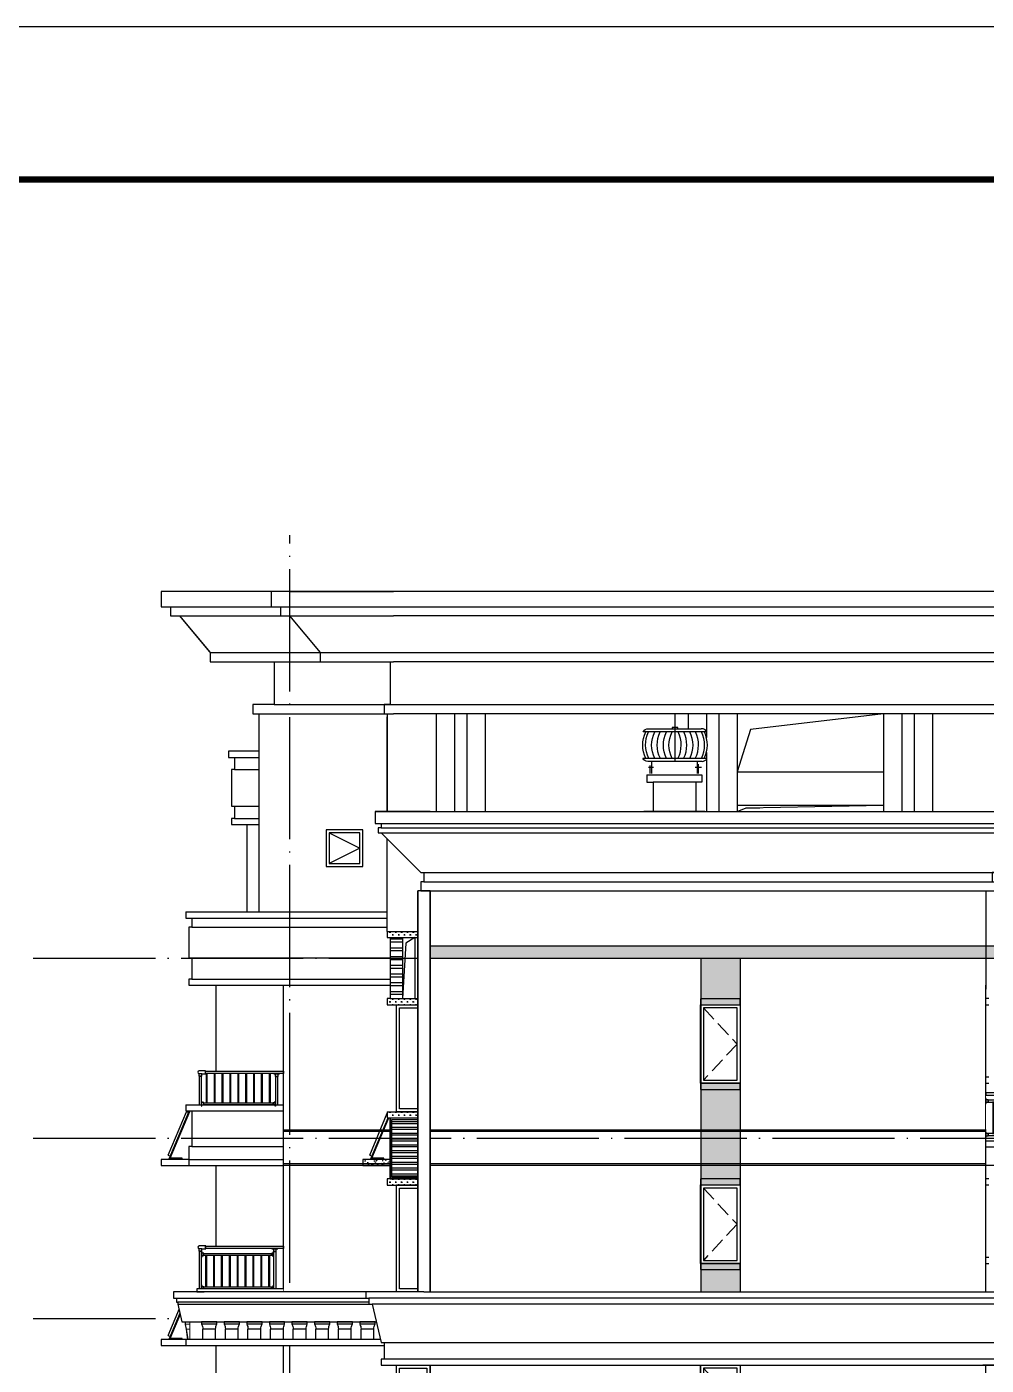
# Model space of a CAD drawing. Extents: x -12446 to 284554, y -295110 to 165007.
# Drawn here: x 185993 to 201699, y -211919 to -190010 of the extents above; entities that cross this region are included whole.
import ezdxf

# ---------------------------------------------------------------- set-up
doc = ezdxf.new("R2010")
doc.units = 0
doc.header["$LTSCALE"] = 1000
doc.linetypes.add('AX-14-E$0$AX-85-M02$0$DASH', pattern=[0.35, 0.25, -0.1])
doc.linetypes.add('AX-14-E$0$DOTE', pattern=[2.42, 2, -0.2, 0.02, -0.2])
doc.layers.get('0').update_dxf_attribs({"linetype": 'CONTINUOUS'})
for name, color, linetype in [('A-Anno-Note', 241, 'CONTINUOUS'), ('AX-14-comp-tc$0$A-Detl-Patt', 8, 'CONTINUOUS'), ('AX-14-comp-tc$0$AX-T-LMCZ-Z$0$AX-13-E01-E03$0$A-Detl-Patt', 8, 'CONTINUOUS'), ('AX-14-comp-tc$0$灰褐色真石漆', 15, 'CONTINUOUS'), ('AX-14-E$0$A-Anno-Note', 241, 'CONTINUOUS'), ('AX-14-E$0$A-Detl-Fine', 152, 'CONTINUOUS'), ('AX-14-E$0$A-Detl-Medm', 40, 'CONTINUOUS'), ('AX-14-E$0$A-Detl-Patt', 8, 'CONTINUOUS'), ('AX-14-E$0$A-Detl-Thin', 131, 'CONTINUOUS'), ('AX-14-E$0$A-elev-FIXT', 9, 'CONTINUOUS'), ('AX-14-E$0$A-elev-HRAL', 61, 'CONTINUOUS'), ('AX-14-E$0$AX-31-B01$0$A-Grid-Iden', 11, 'CONTINUOUS'), ('AX-14-E$0$Ax-T-D(ZZ)$0$A-Detl-Thin', 131, 'CONTINUOUS'), ('AX-14-E$0$Ax-T-D(ZZ)$0$AX-T-TY$0$AX-D-TY$0$Ax-00-D（2015.09.30yiqian)$0$Ax-00-D01-D04$0$A-Detl-Thin', 131, 'CONTINUOUS'), ('AX-14-E$0$Ax-T-D(ZZ)$0$AX-T-TY$0$AX-D-TY$0$Ax-00-D（2015.09.30yiqian)$0$Ax-00-D01-D04$0$A-Wall', 2, 'CONTINUOUS'), ('AX-14-E$0$Ax-T-D(ZZ)$0$AX-T-TY$0$AX-D-TY$0$Ax-00-D（2015.09.30yiqian)$0$Ax-00-D01-D04$0$A-Wall-Patt', 13, 'CONTINUOUS'), ('AX-14-E$0$Ax-T-D(ZZ)$0$Ax-Z-Detl-T17$0$A-Wall-paint', 253, 'CONTINUOUS'), ('AX-14-E$0$栏杆型材', 82, 'CONTINUOUS'), ('AX-14-E$0$灰褐色真石漆', 15, 'CONTINUOUS'), ('AX-14-E$0$阳台栏杆扶手', 82, 'CONTINUOUS'), ('AX-31-B01$0$A-Grid-Iden', 11, 'CONTINUOUS')]:
    doc.layers.add(name, color=color, linetype=linetype)
doc.layers.add('AX-14-E$0$A-Grid', color=222, linetype='AX-14-E$0$DOTE', plot=False)
doc.layers.add('AX-14-E$0$GASK', color=7, linetype='CONTINUOUS', lineweight=9)

# ---------------------------------------------------------------- blocks, each defined once
blk = doc.blocks.new('*U192')
at = {"color": 4}
blk.add_lwpolyline([(-1041, -10), (10, -10), (10, 584), (-1041, 584)], close=True, dxfattribs=at)
at = {"color": 4, "const_width": 1}
blk.add_lwpolyline([(-1016, 0), (0, 0), (0, 574), (-1016, 574)], close=True, dxfattribs=at)
blk = doc.blocks.new('AX-14-E$0$Ax-T-D(ZZ)$0$A$C1EE92429')
at = {"layer": 'AX-14-E$0$Ax-T-D(ZZ)$0$Ax-Z-Detl-T17$0$A-Wall-paint'}
for p, q in [((0, 58, 0), (300, 772, 0)), ((19, 0, 0), (346, 778, 0)), ((336, 756, 0), (300, 772, 0)), ((346, 778, 0), (355, 774, 0)), ((0, 58, 0), (37, 42, 0)), ((230, 0, 0), (230, 10, 0)), ((19, 0, 0), (230, 0, 0))]:
    blk.add_line(p, q, dxfattribs=at)
at = {"layer": 'AX-14-E$0$Ax-T-D(ZZ)$0$Ax-Z-Detl-T17$0$A-Wall-paint', "elevation": 0}
blk.add_lwpolyline([(230, 10), (34, 10), (355, 774)], dxfattribs=at)
blk = doc.blocks.new('AX-14-E$0$4080转角立图')
at = {"layer": 'AX-14-E$0$A-elev-FIXT', "linetype": 'Continuous'}
blk.add_line((26, 42), (-24, 42), dxfattribs=at)
blk.add_lwpolyline([(-25, 43, -0.327139), (-24, 42), (-24, 0), (24, 0), (24, 41, -0.409111), (26, 42), (85, 42, 0.414214), (87, 44), (87, 87, 0.414214), (85, 88), (-19, 88, 0.865157)], format="xyb", close=True, dxfattribs=at)
blk = doc.blocks.new('AX-14-E$0$32固定座立面')
at = {"layer": 'AX-14-E$0$栏杆型材', "color": 6, "linetype": 'Continuous'}
blk.add_line((-7, -22), (-7, 22), dxfattribs=at)
blk.add_lwpolyline([(-7, -22, 0.41166), (-10, -19), (-36, -19, -0.41166), (-37, -18), (-37, 18, -0.41166), (-36, 19), (-10, 19, 0.41166), (-7, 22), (-7, 39, -0.41166), (-5, 41), (0, 41), (0, -41), (-5, -41, -0.41166), (-7, -39)], format="xyb", close=True, dxfattribs=at)
blk = doc.blocks.new('AX-14-E$0$A$C39DB7BCD')
at = {"layer": 'AX-14-E$0$A-Detl-Thin'}
blk.add_line((122, 25), (672, 25), dxfattribs=at)
blk.add_wipeout([(672, 725), (22, 725), (22, 25), (672, 25)]).dxf.layer = 'AX-14-E$0$A-Detl-Thin'
at = {"layer": 'AX-14-E$0$A-elev-HRAL', "ltscale": 10}
for points in [[(149, 573, 0.414214), (148, 573), (148, 571, 0.414214), (149, 570), (174, 570, 0.414214), (174, 571), (174, 573, 0.414214), (174, 573)], [(278, 573, 0.414214), (277, 573), (277, 571, 0.414214), (278, 570), (303, 570, 0.414214), (303, 571), (303, 573, 0.414214), (303, 573)], [(407, 573, 0.414214), (406, 573), (406, 571, 0.414214), (407, 570), (432, 570, 0.414214), (432, 571), (432, 573, 0.414214), (432, 573)], [(536, 573, 0.414214), (535, 573), (535, 571, 0.414214), (536, 570), (561, 570, 0.414214), (561, 571), (561, 573, 0.414214), (561, 573)], [(149, 57, -0.414214), (148, 58), (148, 60, -0.414214), (149, 60), (174, 60, -0.414214), (174, 60), (174, 58, -0.414214), (174, 57)], [(278, 57, -0.414214), (277, 58), (277, 60, -0.414214), (278, 60), (303, 60, -0.414214), (303, 60), (303, 58, -0.414214), (303, 57)], [(407, 57, -0.414214), (406, 58), (406, 60, -0.414214), (407, 60), (432, 60, -0.414214), (432, 60), (432, 58, -0.414214), (432, 57)], [(536, 57, -0.414214), (535, 58), (535, 60, -0.414214), (536, 60), (561, 60, -0.414214), (561, 60), (561, 58, -0.414214), (561, 57)]]:
    blk.add_lwpolyline(points, format="xyb", close=True, dxfattribs=at)
for points in [[(171, 60), (152, 60), (152, 570), (171, 570)], [(300, 60), (281, 60), (281, 570), (300, 570)], [(429, 60), (410, 60), (410, 570), (429, 570)], [(558, 60), (539, 60), (539, 570), (558, 570)]]:
    blk.add_lwpolyline(points, close=True, dxfattribs=at)
at = {"layer": 'AX-14-E$0$栏杆型材'}
for points in [[(22, 640), (62, 640), (62, 25), (22, 25)], [(99, 605), (635, 605), (635, 573), (99, 573)], [(99, 57), (635, 57), (635, 25), (99, 25)]]:
    blk.add_lwpolyline(points, close=True, dxfattribs=at)
at = {"layer": 'AX-14-E$0$阳台栏杆扶手'}
blk.add_lwpolyline([(672, 685), (128, 685), (128, 725), (672, 725)], close=True, dxfattribs=at)
at = {"layer": 'AX-14-E$0$A-elev-HRAL'}
for name, p in [('AX-14-E$0$4080转角立图', (42, 640)), ('AX-14-E$0$32固定座立面', (672, 589)), ('AX-14-E$0$32固定座立面', (672, 41))]:
    blk.add_blockref(name, p, dxfattribs=at)
at = {"layer": 'AX-14-E$0$A-elev-HRAL', "xscale": -1}
for p in [(62, 589), (62, 41)]:
    blk.add_blockref('AX-14-E$0$32固定座立面', p, dxfattribs=at)
blk = doc.blocks.new('AX-14-E$0$40固定座立图')
at = {"layer": 'AX-14-E$0$A-elev-HRAL', "color": 6, "linetype": 'Continuous'}
blk.add_line((-26, -7), (26, -7), dxfattribs=at)
blk.add_lwpolyline([(48, -5), (48, 0), (-48, 0), (-48, -5, 0.41166), (-46, -7), (-26, -7, -0.41166), (-23, -10), (-23, -46, 0.41166), (-22, -47), (22, -47, 0.41166), (23, -46), (23, -10, -0.41166), (26, -7), (46, -7, 0.41166)], format="xyb", close=True, dxfattribs=at)
blk = doc.blocks.new('AX-14-E$0$FBSUIEFHEWFFSF5348646')
at = {"layer": 'AX-14-E$0$A-Detl-Thin'}
h = blk.add_hatch(dxfattribs=at)
h.set_pattern_fill('ANSI32', color=8, scale=20, angle=135)
h.set_pattern_definition([(180, (-120718.29, 170277.61), (-7e-15, -95.25), []), (180, (-120750.04, 170309.36), (-7e-15, -95.25), [])])
h.paths.add_polyline_path([(163032, 359437), (163632, 359437), (163632, 358487), (163032, 358487)])
at = {"layer": 'AX-14-E$0$A-Detl-Fine'}
for points in [[(163157, 361262), (163607, 361262), (163607, 359612), (163157, 359612)], [(168682, 361262), (168132, 361262), (168132, 360077), (168682, 360077)]]:
    blk.add_lwpolyline(points, close=True, dxfattribs=at)
at = {"layer": 'AX-14-E$0$A-Detl-Patt', "linetype": 'AX-14-E$0$AX-85-M02$0$DASH'}
blk.add_lwpolyline([(168132, 361262), (168682, 360670), (168132, 360077)], dxfattribs=at)
at = {"layer": 'AX-14-E$0$A-Detl-Thin'}
for p, q in [((160157, 360227, 0), (160157, 361632)), ((161257, 358682), (161257, 361632)), ((172757, 358682), (172757, 361632)), ((163657, 358362), (163657, 361312)), ((168732, 361312), (168732, 361412)), ((172807, 361413), (172757, 361413)), ((172757, 361313), (172807, 361313)), ((168082, 360027), (168732, 360027)), ((172807, 360127), (172757, 360127)), ((172757, 360027), (172807, 360027)), ((159657, 359677), (161257, 359677)), ((159757, 359577), (161257, 359577)), ((162957, 359562), (163657, 359562)), ((163107, 359562), (163657, 359562)), ((163007, 359462), (163657, 359462)), ((173507, 359172), (172757, 359172)), ((159757, 358992), (161257, 358992)), ((173457, 359082), (172757, 359082)), ((173407, 358982), (172757, 358982)), ((159257, 358682), (161257, 358682)), ((159707, 358782), (161257, 358782)), ((159707, 358782), (159707, 358682)), ((162557, 358682), (163007, 358682)), ((163007, 358782), (163007, 358682)), ((173407, 358682), (172757, 358682)), ((163007, 358462), (163657, 358462)), ((162957, 358362), (163657, 358362))]:
    blk.add_line(p, q, dxfattribs=at)
for points in [[(163107, 361312), (163657, 361312), (163657, 359562), (163107, 359562)], [(168732, 361412), (168082, 361412), (168082, 361312), (168732, 361312)], [(168082, 361312), (168732, 361312), (168732, 360027), (168082, 360027)], [(168732, 360027), (168082, 360027), (168082, 359927), (168732, 359927)], [(163007, 359462), (163657, 359462), (163657, 358462), (163007, 358462)]]:
    blk.add_lwpolyline(points, close=True, dxfattribs=at)
for points in [[(159657, 359677), (159657, 359577), (159757, 359577), (159757, 358992), (159707, 358992), (159707, 358782), (159257, 358782), (159257, 358682)], [(162957, 359562), (162957, 359462), (163007, 359462), (163007, 358462), (162957, 358462), (162957, 358362)], [(163007, 358992), (163007, 358992), (163007, 358782), (162557, 358782), (162557, 358682)]]:
    blk.add_lwpolyline(points, dxfattribs=at)
at = {"layer": 'AX-14-E$0$A-Detl-Thin', "color": 8}
blk.add_lwpolyline([(163032, 359437), (163632, 359437), (163632, 358487), (163032, 358487)], close=True, dxfattribs=at)
at = {"layer": 'AX-14-E$0$A-elev-HRAL', "ltscale": 10, "elevation": 0}
for points in [[(160014, 360187, -0.414214), (160015, 360187), (160015, 360185, -0.414214), (160014, 360184), (159989, 360184, -0.414214), (159989, 360185), (159989, 360187, -0.414214), (159989, 360187)], [(160143, 360187, -0.414214), (160144, 360187), (160144, 360185, -0.414214), (160143, 360184), (160118, 360184, -0.414214), (160118, 360185), (160118, 360187, -0.414214), (160118, 360187)], [(160272, 360187, -0.414214), (160273, 360187), (160273, 360185, -0.414214), (160272, 360184), (160247, 360184, -0.414214), (160247, 360185), (160247, 360187, -0.414214), (160247, 360187)], [(160401, 360187, -0.414214), (160402, 360187), (160402, 360185, -0.414214), (160401, 360184), (160376, 360184, -0.414214), (160376, 360185), (160376, 360187, -0.414214), (160376, 360187)], [(160530, 360187, -0.414214), (160531, 360187), (160531, 360185, -0.414214), (160530, 360184), (160505, 360184, -0.414214), (160505, 360185), (160505, 360187, -0.414214), (160505, 360187)], [(160659, 360187, -0.414214), (160660, 360187), (160660, 360185, -0.414214), (160659, 360184), (160634, 360184, -0.414214), (160634, 360185), (160634, 360187, -0.414214), (160634, 360187)], [(160788, 360187, -0.414214), (160789, 360187), (160789, 360185, -0.414214), (160788, 360184), (160763, 360184, -0.414214), (160763, 360185), (160763, 360187, -0.414214), (160763, 360187)], [(160917, 360187, -0.414214), (160918, 360187), (160918, 360185, -0.414214), (160917, 360184), (160892, 360184, -0.414214), (160892, 360185), (160892, 360187, -0.414214), (160892, 360187)], [(161046, 360187, -0.414214), (161047, 360187), (161047, 360185, -0.414214), (161046, 360184), (161021, 360184, -0.414214), (161021, 360185), (161021, 360187, -0.414214), (161021, 360187)], [(160014, 359709, 0.414214), (160015, 359710), (160015, 359712, 0.414214), (160014, 359712), (159989, 359712, 0.414214), (159989, 359712), (159989, 359710, 0.414214), (159989, 359709)], [(160143, 359709, 0.414214), (160144, 359710), (160144, 359712, 0.414214), (160143, 359712), (160118, 359712, 0.414214), (160118, 359712), (160118, 359710, 0.414214), (160118, 359709)], [(160272, 359709, 0.414214), (160273, 359710), (160273, 359712, 0.414214), (160272, 359712), (160247, 359712, 0.414214), (160247, 359712), (160247, 359710, 0.414214), (160247, 359709)], [(160401, 359709, 0.414214), (160402, 359710), (160402, 359712, 0.414214), (160401, 359712), (160376, 359712, 0.414214), (160376, 359712), (160376, 359710, 0.414214), (160376, 359709)], [(160530, 359709, 0.414214), (160531, 359710), (160531, 359712, 0.414214), (160530, 359712), (160505, 359712, 0.414214), (160505, 359712), (160505, 359710, 0.414214), (160505, 359709)], [(160659, 359709, 0.414214), (160660, 359710), (160660, 359712, 0.414214), (160659, 359712), (160634, 359712, 0.414214), (160634, 359712), (160634, 359710, 0.414214), (160634, 359709)], [(160788, 359709, 0.414214), (160789, 359710), (160789, 359712, 0.414214), (160788, 359712), (160763, 359712, 0.414214), (160763, 359712), (160763, 359710, 0.414214), (160763, 359709)], [(160917, 359709, 0.414214), (160918, 359710), (160918, 359712, 0.414214), (160917, 359712), (160892, 359712, 0.414214), (160892, 359712), (160892, 359710, 0.414214), (160892, 359709)], [(161046, 359709, 0.414214), (161047, 359710), (161047, 359712, 0.414214), (161046, 359712), (161021, 359712, 0.414214), (161021, 359712), (161021, 359710, 0.414214), (161021, 359709)]]:
    blk.add_lwpolyline(points, format="xyb", close=True, dxfattribs=at)
for points in [[(159992, 359712), (160011, 359712), (160011, 360184), (159992, 360184)], [(160121, 359712), (160140, 359712), (160140, 360184), (160121, 360184)], [(160250, 359712), (160269, 359712), (160269, 360184), (160250, 360184)], [(160379, 359712), (160398, 359712), (160398, 360184), (160379, 360184)], [(160508, 359712), (160527, 359712), (160527, 360184), (160508, 360184)], [(160637, 359712), (160656, 359712), (160656, 360184), (160637, 360184)], [(160766, 359712), (160785, 359712), (160785, 360184), (160766, 360184)], [(160895, 359712), (160914, 359712), (160914, 360184), (160895, 360184)], [(161024, 359712), (161043, 359712), (161043, 360184), (161024, 360184)]]:
    blk.add_lwpolyline(points, close=True, dxfattribs=at)
at = {"layer": 'AX-14-E$0$Ax-T-D(ZZ)$0$Ax-Z-Detl-T17$0$A-Wall-paint'}
for p, q in [((162669, 358849), (162957, 359536)), ((162687, 358791), (162970, 359462)), ((162669, 358849), (162706, 358833)), ((162687, 358791), (162898, 358791)), ((162898, 358791), (162898, 358801))]:
    blk.add_line(p, q, dxfattribs=at)
blk.add_lwpolyline([(162898, 358801), (162703, 358801), (162981, 359462)], dxfattribs=at)
at = {"layer": 'AX-14-E$0$栏杆型材', "elevation": 0}
for points in [[(159877, 359677), (159917, 359677), (159917, 360142), (159877, 360142)], [(161167, 360140), (161127, 360140), (161127, 359677), (161167, 359677)]]:
    blk.add_lwpolyline(points, close=True, dxfattribs=at)
at = {"layer": 'AX-14-E$0$栏杆型材'}
blk.add_lwpolyline([(159954, 359709), (161090, 359709), (161090, 359677), (159954, 359677)], close=True, dxfattribs=at)
at = {"layer": 'AX-14-E$0$阳台栏杆扶手', "elevation": 0}
blk.add_lwpolyline([(159983, 360227), (161257, 360227), (161257, 360187), (159983, 360187)], close=True, dxfattribs=at)
at = {"layer": 'AX-14-E$0$A-elev-HRAL'}
for name, p in [('AX-14-E$0$4080转角立图', (159897, 360142, 0)), ('AX-14-E$0$40固定座立图', (161147, 360187, 0)), ('AX-14-E$0$32固定座立面', (161127, 359693, 0))]:
    blk.add_blockref(name, p, dxfattribs=at)
at = {"layer": 'AX-14-E$0$A-elev-HRAL', "xscale": -1}
blk.add_blockref('AX-14-E$0$32固定座立面', (159917, 359693, 0), dxfattribs=at)
at = {"layer": 'AX-14-E$0$Ax-T-D(ZZ)$0$A-Detl-Thin'}
blk.add_blockref('AX-14-E$0$Ax-T-D(ZZ)$0$A$C1EE92429', (159369, 358791, 0), dxfattribs=at)
at = {"layer": 'AX-14-E$0$A-Detl-Thin', "xscale": -1}
blk.add_blockref('AX-14-E$0$A$C39DB7BCD', (173428, 359147), dxfattribs=at)
blk = doc.blocks.new('AX-14-E$0$AGSAJHKJGSG15614561216')
at = {"layer": 'AX-14-E$0$A-Detl-Fine'}
blk.add_lwpolyline([(160807, 369216), (160307, 369216), (160307, 368716), (160807, 368716)], close=True, dxfattribs=at)
at = {"layer": 'AX-14-E$0$A-Detl-Patt'}
blk.add_lwpolyline([(160307, 369216), (160807, 368966), (160307, 368716)], dxfattribs=at)
at = {"layer": 'AX-14-E$0$A-Detl-Thin'}
for p, q in [((159657, 373166), (161357, 373166)), ((178007, 373166), (161357, 373166)), ((157707, 372916), (161357, 372916)), ((161357, 372916), (177857, 372916)), ((157857, 372766), (161357, 372766)), ((177707, 372766), (161357, 372766)), ((158357, 372166), (161357, 372166)), ((161357, 372166), (177207, 372166)), ((158357, 372016), (161357, 372016)), ((176157, 372016), (161357, 372016)), ((159157, 371166), (159157, 367920)), ((159407, 371316), (161357, 371316)), ((159407, 371166), (159657, 371166)), ((159657, 371166), (161357, 371166)), ((161257, 371166), (161257, 369566)), ((161357, 371316), (176157, 371316)), ((176157, 371166), (161357, 371166)), ((162057, 371166), (162057, 369566)), ((162357, 371166), (162357, 369566)), ((162557, 371166), (162557, 369566)), ((162857, 371166), (162857, 369566)), ((166182, 371166), (166182, 370920)), ((166482, 371166), (166482, 370881)), ((166682, 371166), (166682, 369566)), ((166982, 371166), (166982, 369566)), ((169382, 371166), (169382, 369566)), ((169682, 371166), (169682, 369566)), ((169882, 371166), (169882, 369566)), ((170182, 371166), (170182, 369566)), ((166482, 370867), (166482, 370774)), ((166482, 370531), (166482, 369566)), ((158757, 370451), (159157, 370451)), ((158757, 370251), (159157, 370251)), ((166982, 370216), (169382, 370216)), ((158757, 369651), (159157, 369651)), ((166982, 369666), (167357, 369666)), ((166982, 369666), (169382, 369666)), ((166982, 369666), (166982, 369566)), ((166982, 369566), (167130, 369622)), ((167130, 369622), (169382, 369666)), ((167130, 369622), (167357, 369626)), ((169382, 369666), (169382, 369566)), ((158757, 369451), (159157, 369451)), ((158707, 369351), (159157, 369351)), ((158707, 369351), (158907, 369351)), ((158957, 369351), (158957, 367920))]:
    blk.add_line(p, q, dxfattribs=at)
for points in [[(159657, 373166), (157557, 373166), (157557, 372916), (157707, 372916), (157707, 372766), (157857, 372766), (158357, 372166), (158357, 372016), (159407, 372016), (159407, 371316), (159057, 371316), (159057, 371166), (159157, 371166)], [(157557, 373166), (157557, 372916), (157707, 372916), (157707, 372766), (157857, 372766), (158340, 372186), (158357, 372166), (158357, 372016), (159407, 372016), (159407, 371316), (159057, 371316), (159057, 371166), (159457, 371166), (159457, 371166)], [(161457, 373166), (159357, 373166), (159357, 372916), (159507, 372916), (159507, 372766), (159657, 372766), (160157, 372166), (160157, 372016), (161307, 372016), (161307, 371316), (161207, 371316), (161207, 371166)], [(169382, 371166), (167204, 370905), (166982, 370216)], [(159157, 370551), (158657, 370551), (158657, 370451), (158757, 370451), (158757, 370251), (158707, 370251), (158707, 369651), (158757, 369651), (158757, 369451), (158707, 369451), (158707, 369351)]]:
    blk.add_lwpolyline(points, dxfattribs=at)
blk.add_lwpolyline([(160857, 369266), (160257, 369266), (160257, 368666), (160857, 368666)], close=True, dxfattribs=at)
blk = doc.blocks.new('AX-14-E$0$WYREHAERAT3TGEW')
blk.add_wipeout([(280555, 162785), (281975, 162785), (281975, 162735), (283675, 162735), (283675, 162635), (283725, 162635), (283725, 161855), (280375, 161855), (280375, 161955), (280408, 161955), (280385, 162123), (280364, 162204), (280364, 162244), (280314, 162244), (280245, 162535), (280245, 162565), (280225, 162565), (280225, 162635), (280175, 162635), (280175, 162735), (280555, 162735)]).dxf.layer = 'AX-14-E$0$A-Detl-Medm'
at = {"color": 8}
for p, q in [((280885, 162205), (280635, 162205)), ((281255, 162205), (281005, 162205)), ((281625, 162205), (281375, 162205)), ((281995, 162205), (281745, 162205)), ((282365, 162205), (282115, 162205)), ((282735, 162205), (282485, 162205)), ((283105, 162205), (282855, 162205)), ((283475, 162205), (283225, 162205)), ((280655, 161955), (280655, 162125)), ((280865, 162125), (280655, 162125)), ((280865, 161955), (280655, 161955)), ((280865, 161955), (280865, 162125)), ((281025, 161955), (281025, 162125)), ((281235, 162125), (281025, 162125)), ((281235, 161955), (281025, 161955)), ((281235, 161955), (281235, 162125)), ((281395, 161955), (281395, 162125)), ((281605, 162125), (281395, 162125)), ((281605, 161955), (281395, 161955)), ((281605, 161955), (281605, 162125)), ((281765, 161955), (281765, 162125)), ((281975, 162125), (281765, 162125)), ((281975, 161955), (281765, 161955)), ((281975, 161955), (281975, 162125)), ((282135, 161955), (282135, 162125)), ((282345, 162125), (282135, 162125)), ((282345, 161955), (282135, 161955)), ((282345, 161955), (282345, 162125)), ((282505, 161955), (282505, 162125)), ((282715, 162125), (282505, 162125)), ((282715, 161955), (282505, 161955)), ((282715, 161955), (282715, 162125)), ((282875, 161955), (282875, 162125)), ((283085, 162125), (282875, 162125)), ((283085, 161955), (282875, 161955)), ((283085, 161955), (283085, 162125)), ((283245, 161955), (283245, 162125)), ((283455, 162125), (283245, 162125)), ((283455, 161955), (283245, 161955)), ((283455, 161955), (283455, 162125))]:
    blk.add_line(p, q, dxfattribs=at)
for points in [[(280865, 162125, -0.123106), (280885, 162205), (280885, 162245), (280635, 162245), (280635, 162205, -0.123106), (280655, 162125)], [(281235, 162125, -0.123106), (281255, 162205), (281255, 162245), (281005, 162245), (281005, 162205, -0.123106), (281025, 162125)], [(281605, 162125, -0.123106), (281625, 162205), (281625, 162245), (281375, 162245), (281375, 162205, -0.123106), (281395, 162125)], [(281975, 162125, -0.123106), (281995, 162205), (281995, 162245), (281745, 162245), (281745, 162205, -0.123106), (281765, 162125)], [(282345, 162125, -0.123106), (282365, 162205), (282365, 162245), (282115, 162245), (282115, 162205, -0.123106), (282135, 162125)], [(282715, 162125, -0.123106), (282735, 162205), (282735, 162245), (282485, 162245), (282485, 162205, -0.123106), (282505, 162125)], [(283085, 162125, -0.123106), (283105, 162205), (283105, 162245), (282855, 162245), (282855, 162205, -0.123106), (282875, 162125)], [(283455, 162125, -0.123106), (283475, 162205), (283475, 162245), (283225, 162245), (283225, 162205, -0.123106), (283245, 162125)]]:
    blk.add_lwpolyline(points, format="xyb", dxfattribs=at)
at = {"layer": 'AX-14-E$0$A-Detl-Medm'}
for p, q in [((280225, 162635), (283675, 162635)), ((281975, 162785), (280555, 162785)), ((283675, 162735), (280555, 162735)), ((283725, 162565), (280245, 162565)), ((280245, 162535), (283725, 162535)), ((280365, 162245), (283725, 162245)), ((283725, 161955), (280405, 161955)), ((280375, 161855), (282425, 161855))]:
    blk.add_line(p, q, dxfattribs=at)
blk.add_lwpolyline([(281975, 162785), (280555, 162785), (280555, 162735), (280175, 162735), (280175, 162635), (280225, 162635), (280225, 162565), (280245, 162565), (280245, 162535), (280314, 162244), (280364, 162244), (280364, 162204), (280385, 162123), (280408, 161955), (280375, 161955), (280375, 161855), (283725, 161855)], dxfattribs=at)
at = {"layer": 'AX-14-E$0$A-Detl-Thin'}
blk.add_line((280555, 162735), (280675, 162735), dxfattribs=at)
at = {"layer": 'AX-14-E$0$GASK', "color": 8}
for p, q in [((280365, 162205), (280445, 162205)), ((280385, 162125), (280445, 162125))]:
    blk.add_line(p, q, dxfattribs=at)
blk.add_lwpolyline([(280405, 161955), (280445, 161955), (280445, 162245), (280365, 162245), (280365, 162205, -0.123106), (280385, 162125), (280405, 161955)], format="xyb", close=True, dxfattribs=at)
blk = doc.blocks.new('AX-14-E$0$A$C4491311A')
blk.add_wipeout([(0, 1200), (0, 1100), (50, 1100), (50, 1000), (100, 1000), (250, 370), (300, 370), (300, 100), (250, 100), (250, 0), (13600, 0), (13600, 100), (13550, 100), (13550, 165), (14750, 165), (14750, 265), (14700, 265), (14700, 535), (14750, 535), (14900, 1000), (14950, 1000), (14950, 1100), (15000, 1100), (15000, 1200)]).dxf.layer = 'AX-14-E$0$A-Detl-Medm'
at = {"layer": 'AX-14-E$0$A-Detl-Medm'}
for p, q in [((13800, 1100), (50, 1100)), ((950, 1200), (13850, 1200)), ((14650, 1200), (13850, 1200)), ((14950, 1100), (13850, 1100)), ((13800, 1000), (100, 1000)), ((14900, 1000), (13800, 1000)), ((14700, 535), (13639, 535)), ((300, 370), (13550, 370)), ((14700, 265), (13550, 265)), ((13550, 100), (300, 100)), ((14750, 165), (13550, 165)), ((1050, 0), (13600, 0))]:
    blk.add_line(p, q, dxfattribs=at)
for points in [[(950, 1200), (0, 1200), (0, 1100), (50, 1100), (50, 1000), (100, 1000), (250, 370), (300, 370), (300, 100), (250, 100), (250, 0), (1050, 0)], [(10200, 1200), (11150, 1200), (11150, 1100), (11100, 1100), (11100, 1000), (11050, 1000), (10900, 370), (10850, 370), (10850, 100), (10900, 100), (10900, 0), (10100, 0)], [(12900, 1200), (13850, 1200), (13850, 1100), (13800, 1100), (13800, 1000), (13750, 1000), (13600, 370), (13550, 370), (13550, 100), (13600, 100), (13600, 0), (12800, 0)], [(14650, 1200), (15000, 1200), (15000, 1100), (14950, 1100), (14950, 1000), (14900, 1000), (14750, 535), (14700, 535), (14700, 265), (14750, 265), (14750, 165)]]:
    blk.add_lwpolyline(points, dxfattribs=at)
blk = doc.blocks.new('AX-14-E$0$2w3ytrehjreqehrehj')
at = {"layer": 'AX-14-E$0$A-Detl-Patt'}
for p, q in [((283725, 200785), (281975, 200785)), ((283725, 200760), (281975, 200760)), ((293475, 200785), (284375, 200785)), ((293475, 200760), (284375, 200760)), ((283725, 200230), (281975, 200230)), ((283725, 200205), (281975, 200205)), ((293475, 200230), (284375, 200230)), ((293475, 200205), (284375, 200205))]:
    blk.add_line(p, q, dxfattribs=at)
blk = doc.blocks.new('*U400')
at = {"color": 4}
blk.add_lwpolyline([(-1041, -10), (10, -10), (10, 584), (-1041, 584)], close=True, dxfattribs=at)
at = {"color": 4, "const_width": 1}
blk.add_lwpolyline([(-1016, 0), (0, 0), (0, 574), (-1016, 574)], close=True, dxfattribs=at)
blk = doc.blocks.new('AX-14-comp-tc')
at = {"layer": 'AX-14-comp-tc$0$AX-T-LMCZ-Z$0$AX-13-E01-E03$0$A-Detl-Patt'}
h = blk.add_hatch(dxfattribs=at)
h.set_pattern_fill('CROSS', color=256, scale=30)
h.set_pattern_definition([(0, (-118016.387, -345131.573), (47.625, 47.625), [23.8125, -71.4375]), (90, (-118004.48, -345143.48), (-47.625, 47.625), [23.8125, -71.4375])])
h.paths.add_polyline_path([(191748, -211242), (192245, -211242), (192245, -211342), (191748, -211342)])
h.paths.add_polyline_path([(191748, -212342), (192245, -212342), (192245, -212442), (191748, -212442)])
h = blk.add_hatch(dxfattribs=at)
h.set_pattern_fill('CROSS', color=256, scale=30)
h.set_pattern_definition([(0, (-118016.387, -348081.573), (47.625, 47.625), [23.8125, -71.4375]), (90, (-118004.48, -348093.48), (-47.625, 47.625), [23.8125, -71.4375])])
h.paths.add_polyline_path([(191748, -214192), (192245, -214192), (192245, -214292), (191748, -214292)])
h.paths.add_polyline_path([(191748, -215292), (192245, -215292), (192245, -215392), (191748, -215392)])
at = {"layer": 'AX-14-comp-tc$0$灰褐色真石漆'}
h = blk.add_hatch(dxfattribs=at)
h.set_pattern_fill('离散材料', color=256, scale=50)
h.set_pattern_definition([(0, (-91714.6, -435782.6), (132, 228), [12, -201, 9, -87, 18, -213]), (10, (-91771.6, -435659.6), (80.67614, 285.34428), [21, -51, 27, -159, 15, -198]), (20, (-91801.59, -435755.6), (133.470954, 220.97625), [24, -165, 21, -123, 15, -96]), (30, (-91714.6, -435773.6), (-21.96926, 254.05187), [15, -99, 12, -147, 9, -195]), (40, (-91798.59, -435707.6), (33.83592, 216.370355), [12, -132, 9, -84, 24, -153]), (50, (-91753.6, -435815.6), (-80.24786, 235.7335), [6, -111, 15, -183, 18, -93]), (60, (-91744.6, -435794.6), (-99.47303, 223.70766), [15, -123, 6, -144, 12, -111]), (70, (-91777.59, -435830.6), (-109.89227, 215.58685), [9, -57, 18, -96, 12, -132]), (80, (-91762.6, -435653.6), (-208.56534, 164.71945), [21, -132, 9, -156, 18, -147]), (90, (-91744.6, -435782.6), (-264, 111), [18, -93, 12, -183, 6, -186]), (100, (-91792.6, -435689.6), (-247.97146, 145.14529), [21, -117, 18, -96, 21, -219]), (110, (-91813.6, -435860.6), (-240.44034, 81.69114), [24, -78, 12, -159, 18, -174]), (120, (-91894.6, -435824.6), (-286.64994, 28.49227), [15, -201, 18, -93, 21, -123]), (130, (-91828.59, -435890.6), (-279.10777, 71.26608), [9, -66, 12, -129, 24, -168]), (140, (-91918.59, -435650.6), (-220.59685, -34.20569), [18, -108, 21, -93, 12, -126]), (150, (-91669.6, -435908.6), (-204.82497, -120.76726), [12, -84, 24, -186, 21, -171]), (160, (-91867.6, -435740.6), (-237.90107, -162.42869), [18, -126, 15, -114, 12, -183]), (170, (-91849.6, -435812.6), (-215.64405, -169.12317), [27, -99, 18, -135, 24, -132])])
h.paths.add_polyline_path([(192445, -211676), (204245, -211676), (204245, -211476), (192445, -211476)])
h = blk.add_hatch(dxfattribs=at)
h.set_pattern_fill('离散材料', color=256, scale=50)
h.set_pattern_definition([(0, (-30009.15, -435710.63), (132, 228), [12, -201, 9, -87, 18, -213]), (10, (-30066.15, -435587.63), (80.67614, 285.34428), [21, -51, 27, -159, 15, -198]), (20, (-30096.15, -435683.63), (133.47095, 220.97625), [24, -165, 21, -123, 15, -96]), (30, (-30009.15, -435701.63), (-21.96926, 254.05187), [15, -99, 12, -147, 9, -195]), (40, (-30093.15, -435635.63), (33.83592, 216.370355), [12, -132, 9, -84, 24, -153]), (50, (-30048.15, -435743.63), (-80.24786, 235.7335), [6, -111, 15, -183, 18, -93]), (60, (-30039.15, -435722.63), (-99.47303, 223.70766), [15, -123, 6, -144, 12, -111]), (70, (-30072.15, -435758.63), (-109.89227, 215.58685), [9, -57, 18, -96, 12, -132]), (80, (-30057.15, -435581.63), (-208.56534, 164.71945), [21, -132, 9, -156, 18, -147]), (90, (-30039.15, -435710.63), (-264, 111), [18, -93, 12, -183, 6, -186]), (100, (-30087.15, -435617.63), (-247.97146, 145.14529), [21, -117, 18, -96, 21, -219]), (110, (-30108.15, -435788.63), (-240.44034, 81.69114), [24, -78, 12, -159, 18, -174]), (120, (-30189.15, -435752.63), (-286.64994, 28.49227), [15, -201, 18, -93, 21, -123]), (130, (-30123.15, -435818.63), (-279.10777, 71.26608), [9, -66, 12, -129, 24, -168]), (140, (-30213.15, -435578.63), (-220.59685, -34.20569), [18, -108, 21, -93, 12, -126]), (150, (-29964.15, -435836.63), (-204.82497, -120.76726), [12, -84, 24, -186, 21, -171]), (160, (-30162.15, -435668.63), (-237.90107, -162.42869), [18, -126, 15, -114, 12, -183]), (170, (-30144.15, -435740.63), (-215.64405, -169.12317), [27, -99, 18, -135, 24, -132])])
h.paths.add_polyline_path([(196873, -211677), (197523, -211677), (197523, -212342), (196873, -212342)])
h.paths.add_polyline_path([(196873, -213817), (197523, -213817), (197523, -215302), (196873, -215302)])
h.paths.add_polyline_path([(196873, -216677), (197523, -216677), (197523, -216767), (196873, -216767)])
h.paths.add_polyline_path([(196873, -215302), (197523, -215302), (197523, -215392), (196873, -215392)])
h.paths.add_polyline_path([(196873, -213727), (197523, -213727), (197523, -213817), (196873, -213817)])
h.paths.add_polyline_path([(196873, -212342), (197523, -212342), (197523, -212442), (196873, -212442)])
h.paths.add_polyline_path([(196873, -217142), (197523, -217142), (197523, -216767), (196873, -216767)])
h = blk.add_hatch(dxfattribs=at)
h.set_pattern_fill('离散材料', color=256, scale=50)
h.set_pattern_definition([(0, (-117800.39, -347937.57), (132, 228), [12, -201, 9, -87, 18, -213]), (10, (-117857.4, -347814.57), (80.67614, 285.34428), [21, -51, 27, -159, 15, -198]), (20, (-117887.39, -347910.57), (133.47095, 220.97625), [24, -165, 21, -123, 15, -96]), (30, (-117800.39, -347928.57), (-21.96926, 254.05187), [15, -99, 12, -147, 9, -195]), (40, (-117884.39, -347862.57), (33.83592, 216.370355), [12, -132, 9, -84, 24, -153]), (50, (-117839.39, -347970.57), (-80.24786, 235.7335), [6, -111, 15, -183, 18, -93]), (60, (-117830.39, -347949.57), (-99.47303, 223.70766), [15, -123, 6, -144, 12, -111]), (70, (-117863.39, -347985.57), (-109.89227, 215.58685), [9, -57, 18, -96, 12, -132]), (80, (-117848.39, -347808.57), (-208.56534, 164.71945), [21, -132, 9, -156, 18, -147]), (90, (-117830.4, -347937.57), (-264, 111), [18, -93, 12, -183, 6, -186]), (100, (-117878.39, -347844.57), (-247.97146, 145.14529), [21, -117, 18, -96, 21, -219]), (110, (-117899.39, -348015.57), (-240.44034, 81.69114), [24, -78, 12, -159, 18, -174]), (120, (-117980.39, -347979.57), (-286.64994, 28.49227), [15, -201, 18, -93, 21, -123]), (130, (-117914.39, -348045.57), (-279.10777, 71.26608), [9, -66, 12, -129, 24, -168]), (140, (-118004.39, -347805.57), (-220.59685, -34.20569), [18, -108, 21, -93, 12, -126]), (150, (-117755.39, -348063.57), (-204.82497, -120.76726), [12, -84, 24, -186, 21, -171]), (160, (-117953.39, -347895.57), (-237.90107, -162.42869), [18, -126, 15, -114, 12, -183]), (170, (-117935.39, -347967.57), (-215.64405, -169.12317), [27, -99, 18, -135, 24, -132])])
h.paths.add_polyline_path([(191348, -214972), (191798, -214972), (191798, -215072), (191348, -215072)])
at = {"layer": 'AX-14-comp-tc$0$A-Detl-Patt'}
for p, q in [((192445, -211476), (204245, -211476)), ((192445, -211676), (204245, -211676))]:
    blk.add_line(p, q, dxfattribs=at)
at = {"layer": 'AX-14-comp-tc$0$AX-T-LMCZ-Z$0$AX-13-E01-E03$0$A-Detl-Patt'}
for p, q in [((196873, -211677), (196873, -217142)), ((197523, -217142), (197523, -211677)), ((196867, -218342), (196867, -255492))]:
    blk.add_line(p, q, dxfattribs=at)
blk = doc.blocks.new('AX-14-E$0$wegewgtew')
at = {"layer": 'AX-14-E$0$A-elev-HRAL', "ltscale": 10, "elevation": 0}
for points in [[(186470, -245521, -0.414214), (186470, -245522), (186470, -245524, -0.414214), (186470, -245524), (186445, -245524, -0.414214), (186444, -245524), (186444, -245522, -0.414214), (186445, -245521)], [(186599, -245521, -0.414214), (186599, -245522), (186599, -245524, -0.414214), (186599, -245524), (186574, -245524, -0.414214), (186573, -245524), (186573, -245522, -0.414214), (186574, -245521)], [(186728, -245521, -0.414214), (186728, -245522), (186728, -245524, -0.414214), (186728, -245524), (186703, -245524, -0.414214), (186702, -245524), (186702, -245522, -0.414214), (186703, -245521)], [(186857, -245521, -0.414214), (186857, -245522), (186857, -245524, -0.414214), (186857, -245524), (186832, -245524, -0.414214), (186831, -245524), (186831, -245522, -0.414214), (186832, -245521)], [(186986, -245521, -0.414214), (186986, -245522), (186986, -245524, -0.414214), (186986, -245524), (186961, -245524, -0.414214), (186960, -245524), (186960, -245522, -0.414214), (186961, -245521)], [(187115, -245521, -0.414214), (187115, -245522), (187115, -245524, -0.414214), (187115, -245524), (187090, -245524, -0.414214), (187089, -245524), (187089, -245522, -0.414214), (187090, -245521)], [(187244, -245521, -0.414214), (187244, -245522), (187244, -245524, -0.414214), (187244, -245524), (187219, -245524, -0.414214), (187218, -245524), (187218, -245522, -0.414214), (187219, -245521)], [(187373, -245521, -0.414214), (187373, -245522), (187373, -245524, -0.414214), (187373, -245524), (187348, -245524, -0.414214), (187347, -245524), (187347, -245522, -0.414214), (187348, -245521)], [(187502, -245521, -0.414214), (187502, -245522), (187502, -245524, -0.414214), (187502, -245524), (187477, -245524, -0.414214), (187476, -245524), (187476, -245522, -0.414214), (187477, -245521)], [(186470, -246037, 0.414214), (186470, -246037), (186470, -246035, 0.414214), (186470, -246034), (186445, -246034, 0.414214), (186444, -246035), (186444, -246037, 0.414214), (186445, -246037)], [(186599, -246037, 0.414214), (186599, -246037), (186599, -246035, 0.414214), (186599, -246034), (186574, -246034, 0.414214), (186573, -246035), (186573, -246037, 0.414214), (186574, -246037)], [(186728, -246037, 0.414214), (186728, -246037), (186728, -246035, 0.414214), (186728, -246034), (186703, -246034, 0.414214), (186702, -246035), (186702, -246037, 0.414214), (186703, -246037)], [(186857, -246037, 0.414214), (186857, -246037), (186857, -246035, 0.414214), (186857, -246034), (186832, -246034, 0.414214), (186831, -246035), (186831, -246037, 0.414214), (186832, -246037)], [(186986, -246037, 0.414214), (186986, -246037), (186986, -246035, 0.414214), (186986, -246034), (186961, -246034, 0.414214), (186960, -246035), (186960, -246037, 0.414214), (186961, -246037)], [(187115, -246037, 0.414214), (187115, -246037), (187115, -246035, 0.414214), (187115, -246034), (187090, -246034, 0.414214), (187089, -246035), (187089, -246037, 0.414214), (187090, -246037)], [(187244, -246037, 0.414214), (187244, -246037), (187244, -246035, 0.414214), (187244, -246034), (187219, -246034, 0.414214), (187218, -246035), (187218, -246037, 0.414214), (187219, -246037)], [(187373, -246037, 0.414214), (187373, -246037), (187373, -246035, 0.414214), (187373, -246034), (187348, -246034, 0.414214), (187347, -246035), (187347, -246037, 0.414214), (187348, -246037)], [(187502, -246037, 0.414214), (187502, -246037), (187502, -246035, 0.414214), (187502, -246034), (187477, -246034, 0.414214), (187476, -246035), (187476, -246037, 0.414214), (187477, -246037)]]:
    blk.add_lwpolyline(points, format="xyb", close=True, dxfattribs=at)
for points in [[(186448, -246034), (186467, -246034), (186467, -245524), (186448, -245524)], [(186577, -246034), (186596, -246034), (186596, -245524), (186577, -245524)], [(186706, -246034), (186725, -246034), (186725, -245524), (186706, -245524)], [(186835, -246034), (186854, -246034), (186854, -245524), (186835, -245524)], [(186964, -246034), (186983, -246034), (186983, -245524), (186964, -245524)], [(187093, -246034), (187112, -246034), (187112, -245524), (187093, -245524)], [(187222, -246034), (187241, -246034), (187241, -245524), (187222, -245524)], [(187351, -246034), (187370, -246034), (187370, -245524), (187351, -245524)], [(187480, -246034), (187499, -246034), (187499, -245524), (187480, -245524)]]:
    blk.add_lwpolyline(points, close=True, dxfattribs=at)
at = {"layer": 'AX-14-E$0$栏杆型材', "elevation": 0}
for points in [[(186344, -246069), (186384, -246069), (186384, -245454), (186344, -245454)], [(186421, -245489), (187526, -245489), (187526, -245521), (186421, -245521)], [(187603, -245456), (187563, -245456), (187563, -246069), (187603, -246069)], [(186421, -246037), (187526, -246037), (187526, -246069), (186421, -246069)]]:
    blk.add_lwpolyline(points, close=True, dxfattribs=at)
at = {"layer": 'AX-14-E$0$阳台栏杆扶手', "elevation": 0}
blk.add_lwpolyline([(186450, -245369), (187724, -245369), (187724, -245409), (186450, -245409)], close=True, dxfattribs=at)
for name, p in [('AX-14-E$0$4080转角立图', (186364, -245454, 0)), ('AX-14-E$0$32固定座立面', (187563, -245505, 0)), ('AX-14-E$0$40固定座立图', (187583, -245409, 0)), ('AX-14-E$0$32固定座立面', (187563, -246053, 0))]:
    blk.add_blockref(name, p)
at = {"xscale": -1}
for p in [(186384, -245505, 0), (186384, -246053, 0)]:
    blk.add_blockref('AX-14-E$0$32固定座立面', p, dxfattribs=at)
blk = doc.blocks.new('AX-14-E$0$WEGHEWTwehewr')
at = {"layer": 'AX-14-E$0$A-Detl-Thin'}
h = blk.add_hatch(dxfattribs=at)
h.set_pattern_fill('ANSI32', color=8, scale=20, angle=135)
h.set_pattern_definition([(180, (-63219.88, -402954.12), (-7e-15, -95.25), []), (180, (-63251.63, -402922.37), (-7e-15, -95.25), [])])
h.paths.add_polyline_path([(220530, -213794), (221130, -213794), (221130, -214744), (220530, -214744)])
at = {"layer": 'AX-14-E$0$A-Detl-Fine'}
for points in [[(220655, -211969), (221105, -211969), (221105, -213619), (220655, -213619)], [(226180, -211969), (225630, -211969), (225630, -213154), (226180, -213154)]]:
    blk.add_lwpolyline(points, close=True, dxfattribs=at)
at = {"layer": 'AX-14-E$0$A-Detl-Patt', "linetype": 'AX-14-E$0$AX-85-M02$0$DASH'}
blk.add_lwpolyline([(225630, -211969), (226180, -212562), (225630, -213154)], dxfattribs=at)
at = {"layer": 'AX-14-E$0$A-Detl-Thin'}
for p, q in [((217655, -212919, 0), (217655, -211599)), ((218755, -214549), (218755, -211599)), ((230255, -214549), (230255, -211599)), ((226230, -211919), (226230, -211819)), ((230305, -211819), (230255, -211819)), ((221155, -214869), (221155, -211919)), ((230255, -211919), (230305, -211919)), ((230305, -213104), (230255, -213104)), ((225580, -213204), (226230, -213204)), ((230255, -213204), (230305, -213204)), ((220455, -213669), (221155, -213669)), ((220505, -213769), (221155, -213769)), ((220605, -213669), (221155, -213669)), ((217205, -214449), (218755, -214449)), ((217205, -214449), (217205, -214549)), ((220505, -214449), (220505, -214549)), ((216755, -214549), (218755, -214549)), ((220055, -214549), (220505, -214549)), ((220455, -214869), (221155, -214869)), ((220505, -214769), (221155, -214769))]:
    blk.add_line(p, q, dxfattribs=at)
for points in [[(226230, -211819), (225580, -211819), (225580, -211919), (226230, -211919)], [(220605, -211919), (221155, -211919), (221155, -213669), (220605, -213669)], [(225580, -211919), (226230, -211919), (226230, -213204), (225580, -213204)], [(226230, -213204), (225580, -213204), (225580, -213304), (226230, -213304)], [(220505, -213769), (221155, -213769), (221155, -214769), (220505, -214769)]]:
    blk.add_lwpolyline(points, close=True, dxfattribs=at)
for points in [[(220455, -213669), (220455, -213769), (220505, -213769), (220505, -214769), (220455, -214769), (220455, -214869)], [(220505, -214239), (220505, -214239), (220505, -214449), (220055, -214449), (220055, -214549)], [(217205, -214449), (216755, -214449), (216755, -214549)]]:
    blk.add_lwpolyline(points, dxfattribs=at)
at = {"layer": 'AX-14-E$0$A-Detl-Thin', "color": 8}
blk.add_lwpolyline([(220530, -213794), (221130, -213794), (221130, -214744), (220530, -214744)], close=True, dxfattribs=at)
at = {"layer": 'AX-14-E$0$Ax-T-D(ZZ)$0$Ax-Z-Detl-T17$0$A-Wall-paint'}
for p, q in [((220167, -214383), (220455, -213696)), ((220186, -214441), (220468, -213769)), ((220167, -214383), (220204, -214399)), ((220186, -214441), (220397, -214441)), ((220397, -214441), (220397, -214431))]:
    blk.add_line(p, q, dxfattribs=at)
blk.add_lwpolyline([(220397, -214431), (220201, -214431), (220479, -213769)], dxfattribs=at)
at = {"layer": 'AX-14-E$0$A-Anno-Note'}
blk.add_blockref('AX-14-E$0$wegewgtew', (31032, 32450, 0), dxfattribs=at)
at = {"layer": 'AX-14-E$0$Ax-T-D(ZZ)$0$A-Detl-Thin'}
blk.add_blockref('AX-14-E$0$Ax-T-D(ZZ)$0$A$C1EE92429', (216867, -214441, 0), dxfattribs=at)
blk = doc.blocks.new('AX-14-E$0$Ax-T-D(ZZ)$0$AX-T-TY$0$AX-D-TY$0$Ax-00-D（2015.09.30yiqian)$0$Ax-00-D01-D04$0$aweweresyty')
at = {"layer": 'AX-14-E$0$Ax-T-D(ZZ)$0$AX-T-TY$0$AX-D-TY$0$Ax-00-D（2015.09.30yiqian)$0$Ax-00-D01-D04$0$A-Detl-Thin'}
for points in [[(-4, 0), (-4, 623)], [(-419, 388), (418, 388)], [(344, 430), (-345, 430)], [(-40, 430), (-40, 445), (36, 445), (36, 430)], [(-419, 41), (419, 41)], [(-356, 0), (356, 0)]]:
    blk.add_lwpolyline(points, dxfattribs=at)
for points in [[(-384, 41, -0.235428), (-385, 388, 1)], [(-419, 388, -0.333588), (-345, 430, 0.276106)], [(-347, 41, -0.235428), (-349, 388, 1)], [(-267, 41, -0.235428), (-269, 388, 1)], [(-195, 41, -0.235428), (-197, 388, 1)], [(-114, 41, -0.235428), (-116, 388, 1)], [(-40, 41, -0.235428), (-42, 388, 1)], [(36, 41, 0.235428), (38, 388, -1)], [(110, 41, 0.235428), (112, 388, -1)], [(191, 41, 0.235428), (193, 388, -1)], [(263, 41, 0.235428), (265, 388, -1)], [(343, 41, 0.235428), (345, 388, -1)], [(418, 388, 0.333588), (344, 430, -0.276106)], [(380, 41, 0.235428), (382, 388, -1)], [(-356, 0, -0.266155), (-419, 41, -1.553488)], [(356, 0, 0.266155), (419, 41, 1.553488)]]:
    blk.add_lwpolyline(points, format="xyb", dxfattribs=at)
at = {"layer": 'AX-14-E$0$Ax-T-D(ZZ)$0$AX-T-TY$0$AX-D-TY$0$Ax-00-D（2015.09.30yiqian)$0$Ax-00-D01-D04$0$A-Wall'}
for points in [[(-289, 0), (-289, -157)], [(302, -157), (302, 0)], [(-267, -74), (-346, -74)], [(-308, -157), (-308, -32)], [(282, -77), (348, -77)], [(324, -157), (324, -50)]]:
    blk.add_lwpolyline(points, dxfattribs=at)
blk = doc.blocks.new('AX-14-E$0$45G4G6S4614HDHH15613')
at = {"layer": 'AX-14-E$0$A-Detl-Patt'}
h = blk.add_hatch(dxfattribs=at)
h.set_pattern_fill('ANSI32', color=256, scale=30, angle=135)
h.set_pattern_definition([(180, (-67284.37, 412516.06), (-1e-14, -142.875), []), (180, (-67332, 412563.68), (-1e-14, -142.875), [])])
h.paths.add_polyline_path([(161507, 367002), (161307, 367002), (161307, 366002), (161507, 366002)])
at = {"layer": 'AX-14-E$0$A-Detl-Thin'}
for p, q in [((161257, 369067), (161257, 370617)), ((165506, 369667), (166407, 369667)), ((166357, 369547), (165607, 369547)), ((161057, 369067), (174657, 369067)), ((166457, 369067), (165457, 369067)), ((161157, 368867), (174657, 368867)), ((161157, 368797), (174607, 368797)), ((161157, 368717), (174607, 368717)), ((161257, 367102), (161257, 368617)), ((161857, 368067), (173907, 368067)), ((161857, 367917), (173907, 367917)), ((161957, 367767), (161757, 367767)), ((161757, 361201), (161757, 367767)), ((161807, 367767), (173907, 367767)), ((161957, 367767), (161957, 361201)), ((171057, 367767), (171057, 366602)), ((157957, 367421), (161257, 367421)), ((158057, 367321), (161257, 367321)), ((158057, 367171), (161257, 367171)), ((161257, 367102), (161757, 367102)), ((161307, 367002), (161757, 367002)), ((161307, 367002), (161307, 366002)), ((161507, 367002), (161507, 366002)), ((161707, 367002), (161707, 366002)), ((161757, 365902), (161757, 367102)), ((171057, 366857), (171057, 366157)), ((158057, 366671), (161307, 366671)), ((158007, 366221), (161307, 366221)), ((158057, 366321), (161307, 366321)), ((161257, 365902), (161757, 365902)), ((161307, 366002), (161757, 366002))]:
    blk.add_line(p, q, dxfattribs=at)
for points in [[(165506, 369667), (165506, 369547), (165607, 369547), (165607, 369067)], [(166407, 369667), (166407, 369547), (166307, 369547), (166307, 369067)], [(161957, 369067), (161057, 369067), (161057, 368867), (161157, 368867), (161157, 368797), (161107, 368797), (161107, 368717), (161157, 368717), (161807, 368067), (161857, 368067), (161857, 367917), (161807, 367917), (161807, 367767)], [(171057, 369067), (171957, 369067), (171957, 368867), (171857, 368867), (171857, 368797), (171907, 368797), (171907, 368717), (171857, 368717), (171207, 368067), (171157, 368067), (171157, 367917), (171207, 367917), (171207, 367767)], [(157957, 367421), (157957, 367321), (158057, 367321), (158057, 367171), (158007, 367171), (158007, 366671), (158057, 366671), (158057, 366321), (158007, 366321), (158007, 366221)], [(161257, 367102), (161257, 367002), (161307, 367002), (161307, 366002), (161257, 366002), (161257, 365902)], [(161707, 367002), (161559, 366908), (161507, 366002)]]:
    blk.add_lwpolyline(points, dxfattribs=at)
at = {"layer": 'AX-14-E$0$Ax-T-D(ZZ)$0$AX-T-TY$0$AX-D-TY$0$Ax-00-D（2015.09.30yiqian)$0$Ax-00-D01-D04$0$A-Wall-Patt', "xscale": -1.25, "yscale": 1.25, "zscale": 1.25}
blk.add_blockref('AX-14-E$0$Ax-T-D(ZZ)$0$AX-T-TY$0$AX-D-TY$0$Ax-00-D（2015.09.30yiqian)$0$Ax-00-D01-D04$0$aweweresyty', (165966, 369883), dxfattribs=at)
blk = doc.blocks.new('AX-14-E')
at = {"layer": 'AX-14-E$0$灰褐色真石漆'}
h = blk.add_hatch(dxfattribs=at)
h.set_pattern_fill('离散材料', color=256, scale=50)
h.set_pattern_definition([(0, (-91564.82, -429360.12), (132, 228), [12, -201, 9, -87, 18, -213]), (10, (-91621.82, -429237.12), (80.67614, 285.34428), [21, -51, 27, -159, 15, -198]), (20, (-91651.82, -429333.12), (133.470954, 220.97625), [24, -165, 21, -123, 15, -96]), (30, (-91564.82, -429351.12), (-21.96926, 254.05187), [15, -99, 12, -147, 9, -195]), (40, (-91648.82, -429285.12), (33.83592, 216.370355), [12, -132, 9, -84, 24, -153]), (50, (-91603.82, -429393.12), (-80.24786, 235.7335), [6, -111, 15, -183, 18, -93]), (60, (-91594.82, -429372.12), (-99.47303, 223.70766), [15, -123, 6, -144, 12, -111]), (70, (-91627.82, -429408.12), (-109.89227, 215.58685), [9, -57, 18, -96, 12, -132]), (80, (-91612.82, -429231.12), (-208.56534, 164.71945), [21, -132, 9, -156, 18, -147]), (90, (-91594.82, -429360.12), (-264, 111), [18, -93, 12, -183, 6, -186]), (100, (-91642.82, -429267.12), (-247.97146, 145.14529), [21, -117, 18, -96, 21, -219]), (110, (-91663.82, -429438.12), (-240.44034, 81.69114), [24, -78, 12, -159, 18, -174]), (120, (-91744.82, -429402.12), (-286.64994, 28.49227), [15, -201, 18, -93, 21, -123]), (130, (-91678.82, -429468.12), (-279.10777, 71.26608), [9, -66, 12, -129, 24, -168]), (140, (-91768.82, -429228.12), (-220.59685, -34.20569), [18, -108, 21, -93, 12, -126]), (150, (-91519.82, -429486.12), (-204.82497, -120.76726), [12, -84, 24, -186, 21, -171]), (160, (-91717.82, -429318.12), (-237.90107, -162.42869), [18, -126, 15, -114, 12, -183]), (170, (-91699.82, -429390.12), (-215.64405, -169.12317), [27, -99, 18, -135, 24, -132])])
h.paths.add_polyline_path([(192594, -205254), (204394, -205254), (204394, -205054), (192594, -205054)])
at = {"layer": 'AX-14-E$0$A-Detl-Patt'}
for p, q in [((192594, -205054), (204394, -205054)), ((192594, -205254), (204394, -205254))]:
    blk.add_line(p, q, dxfattribs=at)
at = {"layer": 'AX-14-E$0$A-Detl-Thin'}
blk.add_lwpolyline([(191744, -211289), (191744, -211289)], dxfattribs=at)
at = {"layer": 'AX-14-E$0$A-Grid'}
for p, q in [((186098, -205254), (210557, -205254)), ((186098, -208204), (210557, -208204)), ((186098, -211154), (210557, -211154))]:
    blk.add_line(p, q, dxfattribs=at)
at = {"layer": 'AX-14-E$0$Ax-T-D(ZZ)$0$Ax-Z-Detl-T17$0$A-Wall-paint'}
for q in [(191622, -210919), (191443, -211449)]:
    blk.add_line((191406, -211433), q, dxfattribs=at)
blk.add_lwpolyline([(191636, -211481), (191440, -211481), (191656, -210967)], dxfattribs=at)
at = {"layer": 'AX-14-E$0$A-Anno-Note'}
blk.add_blockref('AX-14-E$0$WEGHEWTwehewr', (-28561, 2950), dxfattribs=at)
at = {"layer": 'AX-14-E$0$A-Detl-Thin'}
for p in [(28937, -567332), (28937, -573232)]:
    blk.add_blockref('AX-14-E$0$FBSUIEFHEWFFSF5348646', p, dxfattribs=at)
blk.add_lwpolyline([(191782, -211499), (191294, -211499), (191294, -211599)], dxfattribs=at)
at = {"layer": 'AX-14-E$0$A-Grid'}
blk.add_line((190297, -263809), (190297, -198333), dxfattribs=at)
at = {"layer": 'AX-14-E$0$Ax-T-D(ZZ)$0$Ax-Z-Detl-T17$0$A-Wall-paint'}
for p, q in [((191425, -211491), (191652, -210951)), ((191425, -211491), (191636, -211491)), ((191836, -211491), (191836, -211481))]:
    blk.add_line(p, q, dxfattribs=at)
at = {"layer": 'AX-14-E$0$A-Detl-Thin'}
blk.add_blockref('AX-14-E$0$AGSAJHKJGSG15614561216', (30637, -572420), dxfattribs=at)
at = {"layer": 'AX-14-E$0$A-Detl-Thin', "color": 6}
blk.add_blockref('AX-14-E$0$2w3ytrehjreqehrehj', (-91778, -408854), dxfattribs=at)
blk.add_wipeout([(192394, -210719), (192594, -210719), (192594, -204154), (192394, -204154)]).dxf.layer = 'AX-14-E$0$A-Detl-Thin'
at = {"layer": 'AX-14-E$0$A-Detl-Thin'}
blk.add_lwpolyline([(192594, -204154), (192394, -204154), (192394, -210719), (192594, -210719)], close=True, dxfattribs=at)
at = {"layer": 'AX-14-E$0$AX-31-B01$0$A-Grid-Iden', "linetype": 'ByBlock', "xscale": 100, "yscale": 100, "zscale": 100, "rotation": 270}
blk.add_blockref('*U400', (166754, -294110), dxfattribs=at)
at = {"layer": 'AX-14-E$0$A-Detl-Thin', "color": 6}
blk.add_blockref('AX-14-E$0$WYREHAERAT3TGEW', (-91781, -373454), dxfattribs=at)
at = {"layer": 'AX-14-E$0$A-Detl-Thin'}
blk.add_blockref('AX-14-E$0$A$C4491311A', (191544, -211919), dxfattribs=at)
blk.add_blockref('AX-14-E$0$45G4G6S4614HDHH15613', (30637, -571921), dxfattribs=at)
blk.add_blockref('AX-14-comp-tc', (153, 6422), dxfattribs=at)

msp = doc.modelspace()

# ---------------------------------------------------------------- block references
at = {"layer": 'AX-31-B01$0$A-Grid-Iden', "linetype": 'ByBlock', "xscale": 100, "yscale": 100, "zscale": 100, "rotation": 270}
msp.add_blockref('*U192', (166754, -294110), dxfattribs=at)

# ---------------------------------------------------------------- next in the draw order: block references
at = {"layer": 'A-Anno-Note'}
msp.add_blockref('AX-14-E', (0, 0), dxfattribs=at)

doc.saveas('drawing.dxf')
